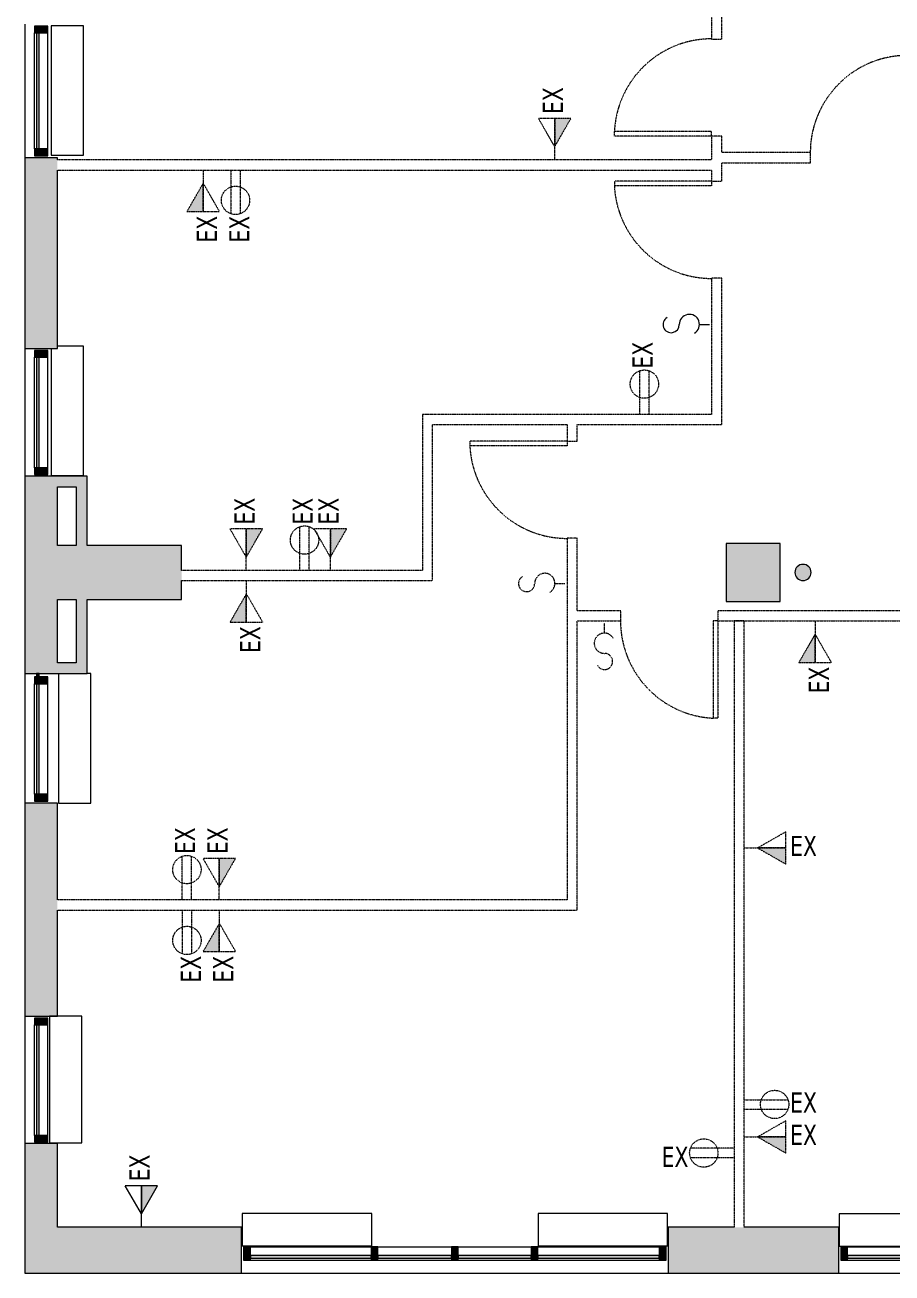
# Model space of a CAD drawing. Header units: inches. Extents: x -674 to 800, y -349 to 915.
# Drawn here: x -405 to -83.7, y -348.6 to 114.1 of the extents above; entities that cross this region are included whole.
import ezdxf

# ---------------------------------------------------------------- set-up
doc = ezdxf.new("R2010")
doc.units = ezdxf.units.IN
doc.header["$MEASUREMENT"] = 0
for name, pattern in [('Demolished', [0.1875, 0.125, -0.0625]), ('Demolished 3_128_', [0.046875, 0.023437, -0.023437]), ('Hidden 1_16_', [0.09375, 0.0625, -0.03125])]:
    doc.linetypes.add(name, pattern=pattern)
for name, color, linetype, lineweight in [('A-ANNO-NOTE', 131, 'Demolished', 9), ('A-COLS', 52, 'Continuous', 13), ('A-DOOR', 31, 'Continuous', 13), ('A-FLOR', 192, 'Continuous', 13), ('A-GLAZ-CURT', 52, 'Continuous', 13), ('A-GLAZ-CWMG', 51, 'Continuous', 13), ('A-WALL', 113, 'Continuous', 13), ('A-WALL-PATT', 111, 'Continuous', 13), ('M-EQPM', 50, 'Continuous', 13)]:
    doc.layers.add(name, color=color, linetype=linetype, lineweight=lineweight)
doc.styles.add('Tahoma', font='tahoma.ttf', dxfattribs={"width": 0.85, "height": 7.5})

# ---------------------------------------------------------------- blocks, each defined once
blk = doc.blocks.new('System Panel - Glazed-1565119-New Construction - Demolition Plan')
at = {"layer": 'A-GLAZ-CURT', "lineweight": 9}
blk.add_hatch(color=9, dxfattribs=at).paths.add_polyline_path([(-22, 1.75), (-22.75, 1.75), (-22.75, 0.75), (22.75, 0.75), (22.75, 1.75)], flags=0)
at = {"layer": 'A-GLAZ-CURT', "color": 251, "lineweight": 20}
for p, q in [((22.75, 1.75), (-22.75, 1.75)), ((-22.75, 1.75), (-22.75, 0.75)), ((-22.75, 0.75), (22.75, 0.75)), ((22.75, 0.75), (22.75, 1.75))]:
    blk.add_line(p, q, dxfattribs=at)
blk = doc.blocks.new('Rectangular Mullion - Rectangular Mullion 1-1562989-New Construction - Demolition Plan')
at = {"layer": 'A-GLAZ-CWMG', "lineweight": 9}
blk.add_hatch(color=9, dxfattribs=at).paths.add_polyline_path([(1.25, 2.5), (1.25, -2.5), (-1.25, -2.5), (-1.25, 2.5)], flags=0)
at = {"layer": 'A-GLAZ-CWMG', "color": 251, "lineweight": 20}
for p, q in [((-1.25, 2.5), (1.25, 2.5)), ((-1.25, -2.5), (-1.25, 2.5)), ((1.25, 2.5), (1.25, -2.5)), ((1.25, -2.5), (-1.25, -2.5))]:
    blk.add_line(p, q, dxfattribs=at)
blk = doc.blocks.new('Rectangular Mullion - Rectangular Mullion 1-1565118-New Construction - Demolition Plan')
at = {"layer": 'A-GLAZ-CWMG', "lineweight": 9}
for p, q in [((569.04, -338.85), (614.54, -338.85)), ((569.04, -343.85), (614.54, -343.85))]:
    blk.add_line(p, q, dxfattribs=at)
blk = doc.blocks.new('System Panel - Glazed-1567838-New Construction - Demolition Plan')
at = {"layer": 'A-GLAZ-CURT', "lineweight": 9}
blk.add_hatch(color=9, dxfattribs=at).paths.add_polyline_path([(-22.375, 1.75), (-22.375, 0.75), (22.375, 0.75), (22.375, 1.75)], flags=0)
at = {"layer": 'A-GLAZ-CURT', "color": 251, "lineweight": 20}
for p, q in [((22.375, 1.75), (-22.375, 1.75)), ((-22.375, 1.75), (-22.375, 0.75)), ((-22.375, 0.75), (22.375, 0.75)), ((22.375, 0.75), (22.375, 1.75))]:
    blk.add_line(p, q, dxfattribs=at)
blk = doc.blocks.new('System Panel - Glazed-1567839-New Construction - Demolition Plan')
at = {"layer": 'A-GLAZ-CURT', "lineweight": 9}
blk.add_hatch(color=9, dxfattribs=at).paths.add_polyline_path([(-13.625, 1.75), (-13.625, 0.75), (13.625, 0.75), (13.625, 1.75)], flags=0)
at = {"layer": 'A-GLAZ-CURT', "color": 251, "lineweight": 20}
for p, q in [((13.625, 1.75), (-13.625, 1.75)), ((-13.625, 1.75), (-13.625, 0.75)), ((-13.625, 0.75), (13.625, 0.75)), ((13.625, 0.75), (13.625, 1.75))]:
    blk.add_line(p, q, dxfattribs=at)
blk = doc.blocks.new('System Panel - Glazed-1567840-New Construction - Demolition Plan')
at = {"layer": 'A-GLAZ-CURT', "lineweight": 9}
blk.add_hatch(color=9, dxfattribs=at).paths.add_polyline_path([(-13.5, 1.75), (-13.5, 0.75), (13.5, 0.75), (13.5, 1.75)], flags=0)
at = {"layer": 'A-GLAZ-CURT', "color": 251, "lineweight": 20}
for p, q in [((13.5, 1.75), (-13.5, 1.75)), ((-13.5, 1.75), (-13.5, 0.75)), ((-13.5, 0.75), (13.5, 0.75)), ((13.5, 0.75), (13.5, 1.75))]:
    blk.add_line(p, q, dxfattribs=at)
blk = doc.blocks.new('System Panel - Glazed-1567841-New Construction - Demolition Plan')
at = {"layer": 'A-GLAZ-CURT', "lineweight": 9}
blk.add_hatch(color=9, dxfattribs=at).paths.add_polyline_path([(22.39, 1.75), (-22.5, 1.75), (-22.5, 0.75), (22.5, 0.75), (22.5, 1.75)], flags=0)
at = {"layer": 'A-GLAZ-CURT', "color": 251, "lineweight": 20}
for p, q in [((22.5, 1.75), (-22.5, 1.75)), ((-22.5, 1.75), (-22.5, 0.75)), ((-22.5, 0.75), (22.5, 0.75)), ((22.5, 0.75), (22.5, 1.75))]:
    blk.add_line(p, q, dxfattribs=at)
blk = doc.blocks.new('Rectangular Mullion - Rectangular Mullion 1-1567834-New Construction - Demolition Plan')
at = {"layer": 'A-GLAZ-CWMG', "lineweight": 9}
blk.add_hatch(color=9, dxfattribs=at).paths.add_polyline_path([(-1.25, -2.5), (-1.25, 2.5), (1.25, 2.5), (1.25, -2.5)], flags=0)
at = {"layer": 'A-GLAZ-CWMG', "color": 251, "lineweight": 20}
for p, q in [((-1.25, 2.5), (1.25, 2.5)), ((-1.25, -2.5), (-1.25, 2.5)), ((1.25, 2.5), (1.25, -2.5)), ((1.25, -2.5), (-1.25, -2.5))]:
    blk.add_line(p, q, dxfattribs=at)
blk = doc.blocks.new('Rectangular Mullion - Rectangular Mullion 1-1565116-New Construction - Demolition Plan')
at = {"layer": 'A-GLAZ-CWMG', "lineweight": 9}
for p, q in [((676.04, -338.85), (721.04, -338.85)), ((676.04, -343.85), (721.04, -343.85))]:
    blk.add_line(p, q, dxfattribs=at)
blk = doc.blocks.new('Rectangular Mullion - Rectangular Mullion 1-1567192-New Construction - Demolition Plan')
at = {"layer": 'A-GLAZ-CWMG', "lineweight": 9}
for p, q in [((-52.21, -338.85), (-25.21, -338.85)), ((-52.21, -343.85), (-25.21, -343.85))]:
    blk.add_line(p, q, dxfattribs=at)
blk = doc.blocks.new('Rectangular Mullion - Rectangular Mullion 1-1567835-New Construction - Demolition Plan')
at = {"layer": 'A-GLAZ-CWMG', "lineweight": 9}
for p, q in [((-274.21, -338.85), (-246.96, -338.85)), ((-274.21, -343.85), (-246.96, -343.85))]:
    blk.add_line(p, q, dxfattribs=at)
blk = doc.blocks.new('Rectangular Mullion - Rectangular Mullion 1-1567836-New Construction - Demolition Plan')
at = {"layer": 'A-GLAZ-CWMG', "lineweight": 9}
for p, q in [((-321.46, -338.85), (-276.71, -338.85)), ((-321.46, -343.85), (-276.71, -343.85))]:
    blk.add_line(p, q, dxfattribs=at)
blk = doc.blocks.new('System Panel - Glazed-1568346-New Construction - Demolition Plan')
at = {"layer": 'A-GLAZ-CURT', "lineweight": 9}
blk.add_hatch(color=9, dxfattribs=at).paths.add_polyline_path([(20.5, -0.75), (-20.5, -0.75), (-20.5, -1.75), (20.5, -1.75)], flags=0)
at = {"layer": 'A-GLAZ-CURT', "color": 251, "lineweight": 20}
for p, q in [((20.5, -0.75), (-20.5, -0.75)), ((-20.5, -0.75), (-20.5, -1.75)), ((-20.5, -1.75), (20.5, -1.75)), ((20.5, -1.75), (20.5, -0.75))]:
    blk.add_line(p, q, dxfattribs=at)
blk = doc.blocks.new('Rectangular Mullion - Rectangular Mullion 1-1568341-New Construction - Demolition Plan')
at = {"layer": 'A-GLAZ-CWMG', "lineweight": 9}
blk.add_hatch(color=9, dxfattribs=at).paths.add_polyline_path([(1.25, -2.5), (-1.25, -2.5), (-1.25, 2.5), (1.25, 2.5), (1.25, 0.75)], flags=0)
at = {"layer": 'A-GLAZ-CWMG', "color": 251, "lineweight": 20}
for p, q in [((-1.25, 2.5), (1.25, 2.5)), ((-1.25, -2.5), (-1.25, 2.5)), ((1.25, 2.5), (1.25, -2.5)), ((1.25, -2.5), (-1.25, -2.5))]:
    blk.add_line(p, q, dxfattribs=at)
blk = doc.blocks.new('Rectangular Mullion - Rectangular Mullion 1-1568343-New Construction - Demolition Plan')
at = {"layer": 'A-GLAZ-CWMG', "lineweight": 9}
for p, q in [((-401.46, -297.6), (-401.46, -256.6)), ((-396.46, -297.6), (-396.46, -256.6))]:
    blk.add_line(p, q, dxfattribs=at)
blk = doc.blocks.new('System Panel - Glazed-1622863-New Construction - Demolition Plan')
at = {"layer": 'A-GLAZ-CURT', "lineweight": 9}
blk.add_hatch(color=9, dxfattribs=at).paths.add_polyline_path([(0.625, -1.75), (0.625, -0.75), (-0.625, -0.75), (-0.625, -1.75)], flags=0)
at = {"layer": 'A-GLAZ-CURT', "color": 251, "lineweight": 20}
for p, q in [((0.625, -0.75), (-0.625, -0.75)), ((-0.625, -0.75), (-0.625, -1.75)), ((-0.625, -1.75), (0.625, -1.75)), ((0.625, -1.75), (0.625, -0.75))]:
    blk.add_line(p, q, dxfattribs=at)
blk = doc.blocks.new('System Panel - Glazed-1568976-New Construction - Demolition Plan')
at = {"layer": 'A-GLAZ-CURT', "lineweight": 9}
blk.add_hatch(color=9, dxfattribs=at).paths.add_polyline_path([(21.5, -0.75), (-21.5, -0.75), (-21.5, -1.75), (21.5, -1.75)], flags=0)
at = {"layer": 'A-GLAZ-CURT', "color": 251, "lineweight": 20}
for p, q in [((21.5, -0.75), (-21.5, -0.75)), ((-21.5, -0.75), (-21.5, -1.75)), ((-21.5, -1.75), (21.5, -1.75)), ((21.5, -1.75), (21.5, -0.75))]:
    blk.add_line(p, q, dxfattribs=at)
blk = doc.blocks.new('Rectangular Mullion - Rectangular Mullion 1-1568975-New Construction - Demolition Plan')
at = {"layer": 'A-GLAZ-CWMG', "lineweight": 9}
for p, q in [((-401.46, 68.15), (-401.46, 111.15)), ((-396.46, 68.15), (-396.46, 111.15))]:
    blk.add_line(p, q, dxfattribs=at)
blk = doc.blocks.new('Single-Flush - 36_ x 84_-1515770-New Construction - Demolition Plan')
at = {"layer": 'A-DOOR', "color": 251, "linetype": 'Hidden 1_16_', "lineweight": 20}
for p, q in [((16.25, -1.87), (16.25, -37.9)), ((18, -1.87), (16.25, -1.87)), ((18, -1.87), (18, -37.9)), ((18, -37.9), (16.25, -37.9))]:
    blk.add_line(p, q, dxfattribs=at)
at = {"layer": 'A-DOOR', "color": 252, "linetype": 'Demolished 3_128_', "lineweight": 9}
blk.add_arc((18, -1.87), 36.07, 180, 267.2188, dxfattribs=at)
blk = doc.blocks.new('Single-Flush - 36_ x 84_-V13-New Construction - Demolition Plan')
at = {"layer": 'A-DOOR', "color": 251, "linetype": 'Hidden 1_16_', "lineweight": 20}
for p, q in [((16.25, 1.87), (16.25, 37.9)), ((18, 37.9), (16.25, 37.9)), ((18, 1.87), (18, 37.9)), ((18, 1.87), (16.25, 1.87))]:
    blk.add_line(p, q, dxfattribs=at)
at = {"layer": 'A-DOOR', "color": 252, "linetype": 'Demolished 3_128_', "lineweight": 9}
blk.add_arc((18, 1.87), 36.07, 92.7812, 180, dxfattribs=at)
blk = doc.blocks.new('Perimeter Unit9 - Perimeter Unit-1625334-New Construction - Demolition Plan')
at = {"layer": 'M-EQPM', "lineweight": 9}
for p, q in [((166.42, 904.65), (118.42, 904.65)), ((118.42, 904.65), (118.42, 892.65)), ((166.42, 892.65), (166.42, 904.65)), ((118.42, 892.65), (166.42, 892.65))]:
    blk.add_line(p, q, dxfattribs=at)
blk = doc.blocks.new('Perimeter Unit25 - Perimeter Unit-1626114-New Construction - Demolition Plan')
at = {"layer": 'M-EQPM', "lineweight": 9}
for p, q in [((167.91, 904.29), (119.91, 904.29)), ((119.91, 904.29), (119.91, 892.29)), ((167.91, 892.29), (167.91, 904.29)), ((119.91, 892.29), (167.91, 892.29))]:
    blk.add_line(p, q, dxfattribs=at)
blk = doc.blocks.new('Perimeter Unit26 - Perimeter Unit-1626153-New Construction - Demolition Plan')
at = {"layer": 'M-EQPM', "lineweight": 9}
for p, q in [((166.42, 904.65), (118.42, 904.65)), ((118.42, 904.65), (118.42, 892.65)), ((166.42, 892.65), (166.42, 904.65)), ((118.42, 892.65), (166.42, 892.65))]:
    blk.add_line(p, q, dxfattribs=at)
blk = doc.blocks.new('Perimeter Unit27 - Perimeter Unit-1626179-New Construction - Demolition Plan')
at = {"layer": 'M-EQPM', "lineweight": 9}
for p, q in [((166.42, 904.65), (118.42, 904.65)), ((118.42, 904.65), (118.42, 892.65)), ((166.42, 892.65), (166.42, 904.65)), ((118.42, 892.65), (166.42, 892.65))]:
    blk.add_line(p, q, dxfattribs=at)
blk = doc.blocks.new('Perimeter Unit28 - Perimeter Unit-1626251-New Construction - Demolition Plan')
at = {"layer": 'M-EQPM', "lineweight": 9}
for p, q in [((166.42, 904.65), (119.55, 904.65)), ((119.55, 904.65), (119.55, 892.65)), ((166.42, 892.65), (166.42, 904.65)), ((119.55, 892.65), (166.42, 892.65))]:
    blk.add_line(p, q, dxfattribs=at)
blk = doc.blocks.new('Perimeter Unit29 - Perimeter Unit-1626315-New Construction - Demolition Plan')
at = {"layer": 'M-EQPM', "lineweight": 9}
for p, q in [((166.42, 904.65), (118.42, 904.65)), ((118.42, 904.65), (118.42, 892.65)), ((166.42, 892.65), (166.42, 894.06)), ((118.42, 892.65), (166.42, 892.65))]:
    blk.add_line(p, q, dxfattribs=at)
blk = doc.blocks.new('Perimeter Unit30 - Perimeter Unit-1626839-New Construction - Demolition Plan')
at = {"layer": 'M-EQPM', "lineweight": 9}
for p, q in [((165.49, 904.65), (118.42, 904.65)), ((118.42, 904.65), (118.42, 892.65)), ((166.42, 892.65), (166.42, 902.32)), ((118.42, 892.65), (166.42, 892.65))]:
    blk.add_line(p, q, dxfattribs=at)
blk = doc.blocks.new('Round Column - 06_ Diameter-1701335-New Construction - Demolition Plan')
at = {"layer": 'A-COLS', "lineweight": 9}
blk.add_hatch(color=9, dxfattribs=at).paths.add_polyline_path([(0, -3), (1.15, -2.77), (2.12, -2.12), (2.77, -1.15), (3, 0), (2.77, 1.15), (2.12, 2.12), (1.15, 2.77), (0, 3), (-1.15, 2.77), (-2.12, 2.12), (-2.77, 1.15), (-3, 0), (-2.77, -1.15), (-2.12, -2.12), (-1.15, -2.77)], flags=0)
at = {"layer": 'A-COLS', "color": 251, "lineweight": 20}
for start, end in [(90, 180), (180, 360), (360, 90)]:
    blk.add_arc((0, 0), 3, start, end, dxfattribs=at)

msp = doc.modelspace()

# ---------------------------------------------------------------- hatches: boundary and pattern name
at = {"layer": 'A-ANNO-NOTE', "linetype": 'Demolished 3_128_'}
for points in [[(-208.69, 69.01), (-202.69, 79.47), (-208.69, 79.47)], [(-338.96, 44.97), (-338.96, 55.43), (-344.96, 44.97)], [(-322.96, -83.18), (-316.96, -72.72), (-322.96, -72.72)], [(-291.8, -83.18), (-285.8, -72.72), (-291.8, -72.72)], [(-322.96, -107.23), (-322.96, -96.77), (-328.96, -107.23)], [(-112.24, -122.22), (-112.24, -111.76), (-118.24, -122.22)], [(-123.08, -196.97), (-123.08, -190.97), (-133.54, -190.97)], [(-332.96, -205.36), (-326.96, -194.9), (-332.96, -194.9)], [(-332.96, -229.41), (-332.96, -218.95), (-338.96, -229.41)], [(-123.08, -304.1), (-123.08, -298.1), (-133.54, -298.1)]]:
    msp.add_hatch(color=8, dxfattribs=at).paths.add_polyline_path(points, flags=0)
at = {"layer": 'A-ANNO-NOTE', "linetype": 'Continuous'}
msp.add_hatch(color=256, dxfattribs=at).paths.add_polyline_path([(-361.84, -326.68), (-355.84, -316.22), (-361.84, -316.22)], flags=0)
at = {"layer": 'A-WALL-PATT'}
for points in [[(-392.96, -5.85), (-392.96, 64.9), (-404.96, 64.9), (-404.96, -5.85)], [(-404.96, -126.35), (-392.96, -126.35), (-392.96, -53.1), (-404.96, -53.1), (-404.96, -98.85)], [(-392.96, -57.1), (-385.96, -57.1), (-385.96, -53.1), (-392.96, -53.1)], [(-125.21, -99.6), (-125.21, -78.1), (-145.21, -78.1), (-145.21, -99.6), (-138.46, -99.6)], [(-392.96, -98.85), (-346.96, -98.85), (-346.96, -78.85), (-392.96, -78.85)], [(-381.96, -126.35), (-381.96, -122.35), (-392.96, -122.35), (-392.96, -126.35), (-385.75, -126.35)], [(-392.96, -253.35), (-392.96, -174.35), (-404.96, -174.35), (-404.96, -253.35)], [(-404.96, -348.6), (-392.96, -348.6), (-392.96, -300.6), (-404.96, -300.6)], [(-324.71, -348.6), (-324.71, -331.6), (-392.96, -331.6), (-392.96, -348.6)], [(-103.46, -348.6), (-103.46, -331.6), (-166.71, -331.6), (-166.71, -348.6)]]:
    msp.add_hatch(color=253, dxfattribs=at).paths.add_polyline_path(points, flags=0)
h = msp.add_hatch(color=253, dxfattribs=at)
h.paths.add_polyline_path([(-385.96, -122.35), (-381.96, -122.35), (-381.96, -98.85), (-385.96, -98.85), (-385.96, -120.01)], flags=0)
h.paths.add_polyline_path([(-384.23, -78.85), (-381.96, -78.85), (-381.96, -53.1), (-385.96, -53.1), (-385.96, -78.85)], flags=0)

# ---------------------------------------------------------------- linework, layer by layer
at = {"layer": 'A-ANNO-NOTE', "color": 252, "linetype": 'Demolished 3_128_'}
for p, q in [((-208.69, 69.01), (-214.69, 79.47)), ((-202.69, 79.47), (-214.69, 79.47)), ((-202.69, 79.47), (-208.69, 79.47)), ((-208.69, 79.47), (-208.69, 69.01)), ((-208.69, 69.01), (-202.69, 79.47)), ((-208.69, 64.1), (-208.69, 79.47)), ((-208.69, 69.01), (-202.69, 79.47)), ((-338.96, 60.35), (-338.96, 44.97)), ((-328.7, 60.35), (-328.7, 44.15)), ((-325.22, 60.35), (-325.22, 44.15)), ((-338.96, 55.43), (-344.96, 44.97)), ((-338.96, 55.43), (-344.96, 44.97)), ((-338.96, 44.97), (-338.96, 55.43)), ((-338.96, 55.43), (-332.96, 44.97)), ((-344.96, 44.97), (-338.96, 44.97)), ((-344.96, 44.97), (-332.96, 44.97)), ((-177.21, -30.28), (-177.21, -14.08)), ((-173.73, -30.28), (-173.73, -14.08)), ((-322.96, -83.18), (-328.96, -72.72)), ((-316.96, -72.72), (-328.96, -72.72)), ((-316.96, -72.72), (-322.96, -72.72)), ((-322.96, -72.72), (-322.96, -83.18)), ((-322.96, -83.18), (-316.96, -72.72)), ((-322.96, -88.1), (-322.96, -72.72)), ((-322.96, -83.18), (-316.96, -72.72)), ((-303.13, -88.1), (-303.13, -71.9)), ((-299.64, -88.1), (-299.64, -71.9)), ((-291.8, -83.18), (-297.8, -72.72)), ((-285.8, -72.72), (-297.8, -72.72)), ((-285.8, -72.72), (-291.8, -72.72)), ((-291.8, -72.72), (-291.8, -83.18)), ((-291.8, -83.18), (-285.8, -72.72)), ((-291.8, -88.1), (-291.8, -72.72)), ((-291.8, -83.18), (-285.8, -72.72)), ((-322.96, -91.85), (-322.96, -107.23)), ((-322.96, -96.77), (-328.96, -107.23)), ((-322.96, -96.77), (-328.96, -107.23)), ((-322.96, -107.23), (-322.96, -96.77)), ((-322.96, -96.77), (-316.96, -107.23)), ((-208.62, -92.97), (-204.96, -92.97)), ((-328.96, -107.23), (-322.96, -107.23)), ((-328.96, -107.23), (-316.96, -107.23)), ((-190.24, -111.35), (-190.24, -107.68)), ((-112.24, -106.85), (-112.24, -122.22)), ((-112.24, -111.76), (-118.24, -122.22)), ((-112.24, -111.76), (-118.24, -122.22)), ((-112.24, -122.22), (-112.24, -111.76)), ((-112.24, -111.76), (-106.24, -122.22)), ((-118.24, -122.22), (-112.24, -122.22)), ((-118.24, -122.22), (-106.24, -122.22)), ((-133.54, -190.97), (-123.08, -184.97)), ((-123.08, -196.97), (-123.08, -184.97)), ((-346.71, -210.28), (-346.71, -194.08)), ((-343.22, -210.28), (-343.22, -194.08)), ((-138.46, -190.97), (-123.08, -190.97)), ((-123.08, -190.97), (-133.54, -190.97)), ((-133.54, -190.97), (-123.08, -196.97)), ((-133.54, -190.97), (-123.08, -196.97)), ((-123.08, -196.97), (-123.08, -190.97)), ((-332.96, -205.36), (-338.96, -194.9)), ((-326.96, -194.9), (-338.96, -194.9)), ((-326.96, -194.9), (-332.96, -194.9)), ((-332.96, -194.9), (-332.96, -205.36)), ((-332.96, -205.36), (-326.96, -194.9)), ((-332.96, -210.28), (-332.96, -194.9)), ((-332.96, -205.36), (-326.96, -194.9)), ((-346.7, -214.03), (-346.7, -230.23)), ((-343.22, -214.03), (-343.22, -230.23)), ((-332.96, -214.03), (-332.96, -229.41)), ((-332.96, -218.95), (-338.96, -229.41)), ((-332.96, -218.95), (-338.96, -229.41)), ((-332.96, -229.41), (-332.96, -218.95)), ((-332.96, -218.95), (-326.96, -229.41)), ((-338.96, -229.41), (-332.96, -229.41)), ((-338.96, -229.41), (-326.96, -229.41)), ((-138.46, -284.35), (-122.26, -284.35)), ((-138.46, -287.83), (-122.26, -287.83)), ((-133.54, -298.1), (-123.08, -292.1)), ((-123.08, -304.1), (-123.08, -292.1)), ((-138.46, -298.1), (-123.08, -298.1)), ((-123.08, -298.1), (-133.54, -298.1)), ((-133.54, -298.1), (-123.08, -304.1)), ((-133.54, -298.1), (-123.08, -304.1)), ((-123.08, -304.1), (-123.08, -298.1)), ((-142.21, -302.36), (-158.41, -302.36)), ((-142.21, -305.84), (-158.41, -305.84))]:
    msp.add_line(p, q, dxfattribs=at)
at = {"layer": 'A-ANNO-NOTE', "linetype": 'Continuous', "lineweight": 20}
for p, q in [((-155.06, 3.03), (-151.4, 3.03)), ((-361.84, -326.68), (-367.84, -316.22)), ((-355.84, -316.22), (-367.84, -316.22)), ((-355.84, -316.22), (-361.84, -316.22)), ((-361.84, -316.22), (-361.84, -326.68)), ((-361.84, -326.68), (-355.84, -316.22)), ((-361.84, -331.6), (-361.84, -316.22)), ((-361.84, -326.68), (-355.84, -316.22))]:
    msp.add_line(p, q, dxfattribs=at)
at = {"layer": 'A-ANNO-NOTE', "color": 252, "linetype": 'Demolished 3_128_'}
for centre in [(-326.96, 49.1), (-175.47, -19.03), (-301.38, -76.85), (-344.96, -199.03), (-344.96, -225.28), (-127.22, -286.09), (-153.46, -304.1)]:
    msp.add_circle(centre, 5.25, dxfattribs=at)
at = {"layer": 'A-ANNO-NOTE', "linetype": 'Continuous', "lineweight": 20}
for centre, radius, start, end in [((-165.56, 3.03), 3, 120, 360), ((-158.81, 3.08), 3.75, 300, 180.7739)]:
    msp.add_arc(centre, radius, start, end, dxfattribs=at)
at = {"layer": 'A-ANNO-NOTE', "color": 252, "linetype": 'Demolished 3_128_'}
for centre, radius, start, end in [((-219.12, -92.97), 3, 120, 360), ((-212.37, -92.92), 3.75, 300, 180.7739), ((-190.29, -115.1), 3.75, 30, 270.7739), ((-190.24, -121.85), 3, 210, 90)]:
    msp.add_arc(centre, radius, start, end, dxfattribs=at)
at = {"layer": 'A-FLOR'}
for p, q in [((-404.96, 114.4), (-404.96, 64.9)), ((-404.96, -5.85), (-404.96, -53.1)), ((-404.96, -126.35), (-404.96, -174.35)), ((-404.96, -253.35), (-404.96, -300.6)), ((-324.71, -348.6), (-166.71, -348.6)), ((-103.46, -348.6), (55.29, -348.6))]:
    msp.add_line(p, q, dxfattribs=at)
at = {"layer": 'A-WALL', "color": 251, "linetype": 'Hidden 1_16_', "lineweight": 20}
for p, q in [((-146.81, 108.9), (-146.81, 182.28)), ((-150.56, 178.53), (-150.56, 108.9)), ((-150.56, 108.9), (-146.81, 108.9)), ((-150.56, 72.9), (-150.56, 64.1)), ((-146.81, 72.9), (-150.56, 72.9)), ((-146.81, 66.78), (-146.81, 72.9)), ((-113.94, 66.78), (-146.81, 66.78)), ((-113.94, 63.03), (-113.94, 66.78)), ((-150.56, 64.1), (-392.96, 64.1)), ((-392.96, 60.35), (-150.56, 60.35)), ((-150.56, 60.35), (-150.56, 56.22)), ((-146.81, 56.22), (-146.81, 63.03)), ((-146.81, 63.03), (-113.94, 63.03)), ((-150.56, 56.22), (-146.81, 56.22)), ((-150.56, 20.22), (-150.56, -30.28)), ((-146.81, 20.22), (-150.56, 20.22)), ((-146.81, -34.03), (-146.81, 20.22)), ((-150.56, -30.28), (-257.67, -30.28)), ((-257.67, -30.28), (-257.67, -88.1)), ((-253.92, -34.03), (-204.12, -34.03)), ((-253.92, -91.85), (-253.92, -34.03)), ((-204.12, -34.03), (-204.12, -40.16)), ((-200.37, -34.03), (-146.81, -34.03)), ((-200.37, -40.16), (-200.37, -34.03)), ((-204.12, -40.16), (-200.37, -40.16)), ((-204.12, -76.16), (-204.12, -210.28)), ((-200.37, -76.16), (-204.12, -76.16)), ((-200.37, -103.1), (-200.37, -76.16)), ((-257.67, -88.1), (-346.96, -88.1)), ((-346.96, -91.85), (-253.92, -91.85)), ((-184.24, -103.1), (-200.37, -103.1)), ((-184.24, -106.85), (-184.24, -103.1)), ((-37.67, -103.1), (-148.24, -103.1)), ((-148.24, -103.1), (-148.24, -106.85)), ((-200.37, -106.85), (-184.24, -106.85)), ((-200.37, -214.03), (-200.37, -106.85)), ((-148.24, -106.85), (-37.67, -106.85)), ((-142.21, -106.85), (-142.21, -331.6)), ((-138.46, -106.85), (-142.21, -106.85)), ((-138.46, -331.6), (-138.46, -106.85)), ((-204.12, -210.28), (-392.96, -210.28)), ((-392.96, -214.03), (-200.37, -214.03))]:
    msp.add_line(p, q, dxfattribs=at)
at = {"layer": 'A-WALL', "color": 251, "lineweight": 20}
for p, q in [((-392.96, 64.9), (-404.96, 64.9)), ((-404.96, 64.9), (-404.96, -5.85)), ((-392.96, 64.1), (-392.96, 64.9)), ((-392.96, -5.85), (-392.96, 60.35)), ((-404.96, -5.85), (-392.96, -5.85)), ((-381.96, -53.1), (-404.96, -53.1)), ((-404.96, -53.1), (-404.96, -126.35)), ((-381.96, -78.85), (-381.96, -53.1)), ((-392.96, -78.85), (-392.96, -57.1)), ((-392.96, -57.1), (-385.96, -57.1)), ((-385.96, -57.1), (-385.96, -78.85)), ((-125.21, -78.1), (-145.21, -78.1)), ((-145.21, -78.1), (-145.21, -99.6)), ((-125.21, -99.6), (-125.21, -78.1)), ((-385.96, -78.85), (-392.96, -78.85)), ((-346.96, -78.85), (-381.96, -78.85)), ((-346.96, -88.1), (-346.96, -78.85)), ((-346.96, -98.85), (-346.96, -91.85)), ((-392.96, -122.35), (-392.96, -98.85)), ((-392.96, -98.85), (-385.96, -98.85)), ((-385.96, -98.85), (-385.96, -122.35)), ((-381.96, -98.85), (-346.96, -98.85)), ((-381.96, -126.35), (-381.96, -98.85)), ((-145.21, -99.6), (-125.21, -99.6)), ((-385.96, -122.35), (-392.96, -122.35)), ((-404.96, -126.35), (-381.96, -126.35)), ((-404.96, -174.35), (-404.96, -253.35)), ((-392.96, -174.35), (-404.96, -174.35)), ((-392.96, -210.28), (-392.96, -174.35)), ((-392.96, -253.35), (-392.96, -214.03)), ((-404.96, -253.35), (-392.96, -253.35)), ((-404.96, -300.6), (-404.96, -348.6)), ((-392.96, -300.6), (-404.96, -300.6)), ((-392.96, -331.6), (-392.96, -300.6)), ((-324.71, -331.6), (-392.96, -331.6)), ((-324.71, -348.6), (-324.71, -331.6)), ((-142.21, -331.6), (-166.71, -331.6)), ((-166.71, -331.6), (-166.71, -348.6)), ((-103.46, -331.6), (-138.46, -331.6)), ((-103.46, -348.6), (-103.46, -331.6)), ((-404.96, -348.6), (-324.71, -348.6)), ((-166.71, -348.6), (-103.46, -348.6))]:
    msp.add_line(p, q, dxfattribs=at)

# ---------------------------------------------------------------- block references
at = {"layer": 'A-COLS', "lineweight": 9}
msp.add_blockref('Round Column - 06_ Diameter-1701335-New Construction - Demolition Plan', (-116.71, -88.85), dxfattribs=at)
at = {"layer": 'A-DOOR', "color": 252, "linetype": 'Demolished 3_128_', "lineweight": 9}
for name, p, rotation in [('Single-Flush - 36_ x 84_-1515770-New Construction - Demolition Plan', (-148.69, 90.9), 269.9999999999999), ('Single-Flush - 36_ x 84_-V13-New Construction - Demolition Plan', (-148.69, 38.22), 89.99999999999991), ('Single-Flush - 36_ x 84_-V13-New Construction - Demolition Plan', (-202.24, -58.16), 89.99999999999991)]:
    msp.add_blockref(name, p, dxfattribs=dict(at, rotation=rotation))
for name, p in [('Single-Flush - 36_ x 84_-V13-New Construction - Demolition Plan', (-95.94, 64.9)), ('Single-Flush - 36_ x 84_-1515770-New Construction - Demolition Plan', (-166.24, -104.97))]:
    msp.add_blockref(name, p, dxfattribs=at)
at = {"layer": 'A-GLAZ-CURT', "lineweight": 9}
for name, p, rotation in [('System Panel - Glazed-1568976-New Construction - Demolition Plan', (-398.96, 89.65), 269.9999999999999), ('System Panel - Glazed-1568346-New Construction - Demolition Plan', (-398.96, -29.6), 269.9999999999999), ('System Panel - Glazed-1622863-New Construction - Demolition Plan', (-398.96, -126.97), 269.9999999999999), ('System Panel - Glazed-1568346-New Construction - Demolition Plan', (-398.96, -150.6), 269.9999999999999), ('System Panel - Glazed-1568346-New Construction - Demolition Plan', (-398.96, -277.1), 269.9999999999999), ('System Panel - Glazed-1567838-New Construction - Demolition Plan', (-299.09, -341.35), 180), ('System Panel - Glazed-1567839-New Construction - Demolition Plan', (-260.59, -341.35), 180), ('System Panel - Glazed-1567840-New Construction - Demolition Plan', (-230.96, -341.35), 180), ('System Panel - Glazed-1567841-New Construction - Demolition Plan', (-192.46, -341.35), 180), ('System Panel - Glazed-1565119-New Construction - Demolition Plan', (-77.46, -341.35), 180)]:
    msp.add_blockref(name, p, dxfattribs=dict(at, rotation=rotation))
at = {"layer": 'A-GLAZ-CWMG', "lineweight": 9, "extrusion": (0, 0, -1), "rotation": 270.0000000000001}
for p in [(398.96, 112.4), (398.96, 66.9), (398.96, -7.85), (398.96, -51.35), (398.96, -128.85), (398.96, -172.35), (398.96, -255.35), (398.96, -298.85)]:
    msp.add_blockref('Rectangular Mullion - Rectangular Mullion 1-1568341-New Construction - Demolition Plan', p, dxfattribs=at)
at = {"layer": 'A-GLAZ-CWMG', "lineweight": 9}
for name, p in [('Rectangular Mullion - Rectangular Mullion 1-1568975-New Construction - Demolition Plan', (0, 0)), ('Rectangular Mullion - Rectangular Mullion 1-1568343-New Construction - Demolition Plan', (0, 247.5)), ('Rectangular Mullion - Rectangular Mullion 1-1568343-New Construction - Demolition Plan', (0, 126.5)), ('Rectangular Mullion - Rectangular Mullion 1-1568343-New Construction - Demolition Plan', (0, 0)), ('Rectangular Mullion - Rectangular Mullion 1-1567836-New Construction - Demolition Plan', (0, 0)), ('Rectangular Mullion - Rectangular Mullion 1-1567835-New Construction - Demolition Plan', (0, 0)), ('Rectangular Mullion - Rectangular Mullion 1-1567192-New Construction - Demolition Plan', (-192.25, 0)), ('Rectangular Mullion - Rectangular Mullion 1-1565116-New Construction - Demolition Plan', (-891, 0)), ('Rectangular Mullion - Rectangular Mullion 1-1565118-New Construction - Demolition Plan', (-669.25, 0))]:
    msp.add_blockref(name, p, dxfattribs=at)
at = {"layer": 'A-GLAZ-CWMG', "lineweight": 9, "extrusion": (0, 0, -1)}
for name, p in [('Rectangular Mullion - Rectangular Mullion 1-1567834-New Construction - Demolition Plan', (322.71, -341.35)), ('Rectangular Mullion - Rectangular Mullion 1-1567834-New Construction - Demolition Plan', (275.46, -341.35)), ('Rectangular Mullion - Rectangular Mullion 1-1567834-New Construction - Demolition Plan', (245.71, -341.35)), ('Rectangular Mullion - Rectangular Mullion 1-1567834-New Construction - Demolition Plan', (216.21, -341.35)), ('Rectangular Mullion - Rectangular Mullion 1-1567834-New Construction - Demolition Plan', (168.71, -341.35)), ('Rectangular Mullion - Rectangular Mullion 1-1562989-New Construction - Demolition Plan', (101.46, -341.35))]:
    msp.add_blockref(name, p, dxfattribs=at)
at = {"layer": 'M-EQPM', "lineweight": 9}
for name, p, rotation in [('Perimeter Unit9 - Perimeter Unit-1625334-New Construction - Demolition Plan', (509.36, -52.58), 89.9999999999999), ('Perimeter Unit30 - Perimeter Unit-1626839-New Construction - Demolition Plan', (509.36, -171.33), 89.9999999999999), ('Perimeter Unit29 - Perimeter Unit-1626315-New Construction - Demolition Plan', (512.09, -292.76), 90.0000000000002), ('Perimeter Unit28 - Perimeter Unit-1626251-New Construction - Demolition Plan', (508.76, -419.83), 90.0000000000002), ('Perimeter Unit26 - Perimeter Unit-1626153-New Construction - Demolition Plan', (-158.07, 566.17), 180), ('Perimeter Unit27 - Perimeter Unit-1626179-New Construction - Demolition Plan', (-48.43, 566.08), 180), ('Perimeter Unit25 - Perimeter Unit-1626114-New Construction - Demolition Plan', (64.63, 565.6), 180)]:
    msp.add_blockref(name, p, dxfattribs=dict(at, rotation=rotation))

# ---------------------------------------------------------------- texts
at = {"layer": 'A-ANNO-NOTE', "color": 251, "linetype": 'Demolished 3_128_', "char_height": 7.5, "width": 11.8387, "attachment_point": 1, "rotation": 90, "line_spacing_factor": 0.994306, "style": 'Tahoma'}
for insert in [(-213.15, 81.1), (-341.3, 33.47), (-329.3, 33.47), (-179.93, -13.28), (-327.42, -71.09), (-305.84, -71.09), (-296.26, -71.09), (-325.3, -118.72), (-114.58, -133.72), (-349.42, -193.28), (-337.42, -193.28), (-347.3, -240.9), (-335.3, -240.9)]:
    msp.add_mtext('EX', dxfattribs=dict(at, insert=insert))
at = {"layer": 'A-ANNO-NOTE', "color": 251, "linetype": 'Demolished 3_128_', "char_height": 7.5, "width": 11.8387, "attachment_point": 1, "line_spacing_factor": 0.994306, "style": 'Tahoma'}
for insert in [(-121.46, -186.51), (-121.46, -281.63), (-121.46, -293.64), (-169.08, -301.76)]:
    msp.add_mtext('EX', dxfattribs=dict(at, insert=insert))
at = {"layer": 'A-ANNO-NOTE', "linetype": 'Continuous', "insert": (-366.3, -314.59), "char_height": 7.5, "width": 11.8387, "attachment_point": 1, "rotation": 90, "line_spacing_factor": 0.994306, "style": 'Tahoma'}
msp.add_mtext('EX', dxfattribs=at)

doc.saveas('drawing.dxf')
